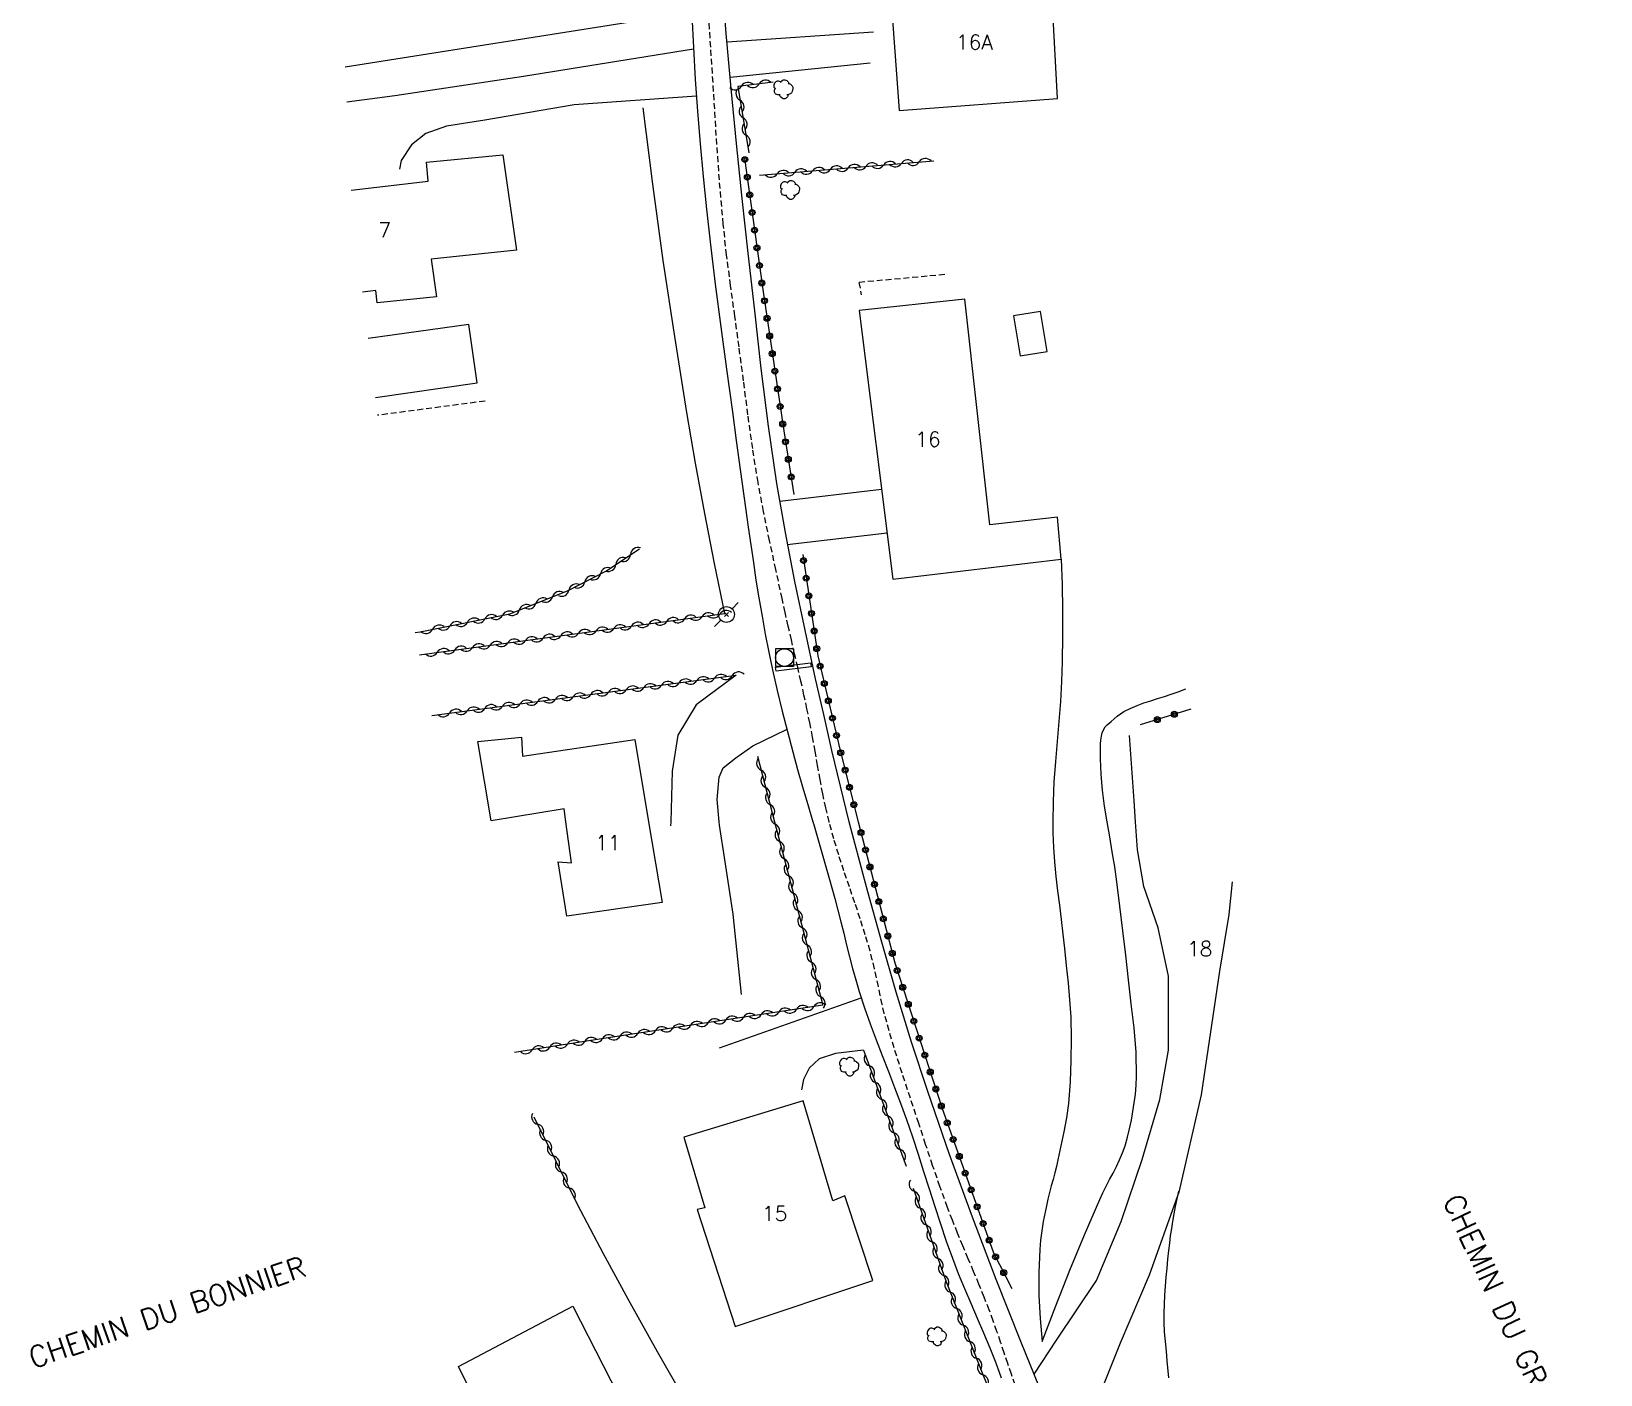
# Model space of a CAD drawing. Header units: millimetres. Extents: x 157000 to 158000, y 155000 to 156000.
# Drawn here: x 157043.8 to 157175.9, y 155624.5 to 155737.5 of the extents above; entities that cross this region are included whole.
import ezdxf
from ezdxf.enums import TextEntityAlignment as Align

# ---------------------------------------------------------------- set-up
doc = ezdxf.new("R2010")
doc.units = ezdxf.units.MM
doc.linetypes.add('DASHED', pattern=[0.75, 0.5, -0.25])
doc.layers.get('0').update_dxf_attribs({"linetype": 'CONTINUOUS'})
for name, color, linetype in [('W0001', 6, 'DASHED'), ('W0008', 7, 'CONTINUOUS'), ('W0017', 7, 'CONTINUOUS'), ('W0101', 7, 'CONTINUOUS'), ('W0104', 1, 'CONTINUOUS'), ('W0112', 1, 'DASHED'), ('W0211', 2, 'CONTINUOUS'), ('W0214', 2, 'CONTINUOUS'), ('W0300', 7, 'CONTINUOUS'), ('W0310', 3, 'CONTINUOUS'), ('W0323', 7, 'CONTINUOUS'), ('W0402', 7, 'CONTINUOUS'), ('W0420', 7, 'CONTINUOUS'), ('W0473', 7, 'CONTINUOUS'), ('W0515', 5, 'CONTINUOUS'), ('W0989', 7, 'CONTINUOUS'), ('W0991', 7, 'CONTINUOUS')]:
    doc.layers.add(name, color=color, linetype=linetype)
doc.styles.get("Standard").update_dxf_attribs({"font": 'romans.shx', "width": 0.85})

# ---------------------------------------------------------------- blocks, each defined once
blk = doc.blocks.new('T420')
for p, q in [((0.75, 0.75), (-0.75, 0.75)), ((-0.75, 0.75), (-0.75, -0.75)), ((0.75, 0.75), (0.75, -0.75)), ((0.75, -0.75), (-0.75, -0.75))]:
    blk.add_line(p, q)
blk.add_ellipse((0, 0), major_axis=(-0.53, 0.53), ratio=1, start_param=3.926991, end_param=10.210176)
blk = doc.blocks.new('T300')
for p, q in [((-0.8, 0.51), (-0.86, 0.34)), ((-0.86, 0.34), (-0.86, 0.17)), ((-0.86, 0.17), (-0.74, 0.06)), ((-0.69, 0.63), (-0.8, 0.51)), ((-0.8, -0.06), (-0.74, 0.06)), ((-0.74, 0.06), (-0.69, 0.11)), ((-0.57, 0.69), (-0.69, 0.63)), ((-0.46, 0.69), (-0.57, 0.69)), ((-0.29, 0.63), (-0.46, 0.69)), ((-0.29, 0.63), (-0.17, 0.74)), ((-0.23, 0.57), (-0.29, 0.63)), ((-0.17, 0.74), (-0.06, 0.8)), ((-0.06, 0.8), (0.06, 0.8)), ((0.06, 0.8), (0.23, 0.74)), ((0.23, 0.74), (0.34, 0.63)), ((0.34, 0.63), (0.4, 0.51)), ((0.46, 0.46), (0.34, 0.46)), ((0.4, 0.51), (0.4, 0.46)), ((0.57, 0.4), (0.46, 0.46)), ((0.57, 0.4), (0.69, 0.29)), ((0.69, 0.29), (0.74, 0.17)), ((0.74, 0.06), (0.69, -0.17)), ((0.74, 0.17), (0.74, 0.06)), ((-0.8, -0.17), (-0.8, -0.06)), ((-0.8, -0.23), (-0.8, -0.17)), ((-0.74, -0.34), (-0.8, -0.23)), ((-0.69, -0.4), (-0.74, -0.34)), ((-0.51, -0.46), (-0.69, -0.4)), ((-0.4, -0.46), (-0.51, -0.46)), ((-0.4, -0.46), (-0.34, -0.46)), ((-0.34, -0.46), (-0.34, -0.4)), ((-0.34, -0.51), (-0.34, -0.46)), ((-0.29, -0.63), (-0.34, -0.51)), ((-0.17, -0.74), (-0.29, -0.63)), ((-0.06, -0.8), (-0.17, -0.74)), ((0.06, -0.8), (-0.06, -0.8)), ((0.17, -0.74), (0.06, -0.8)), ((0.23, -0.69), (0.17, -0.74)), ((0.29, -0.46), (0.23, -0.46)), ((0.29, -0.63), (0.23, -0.69)), ((0.46, -0.4), (0.29, -0.46)), ((0.34, -0.51), (0.29, -0.63)), ((0.34, -0.51), (0.34, -0.46)), ((0.57, -0.34), (0.46, -0.4)), ((0.63, -0.29), (0.57, -0.34)), ((0.69, -0.17), (0.63, -0.29))]:
    blk.add_line(p, q)
blk = doc.blocks.new('T473')
for p, q in [((-0.166667, 0.166667), (0.166667, -0.166667)), ((-0.166667, -0.166667), (0.166667, 0.166667)), ((0.500001, 0.500001), (1.000002, 1.000002)), ((-1.000002, -1.000002), (-0.500001, -0.500001))]:
    blk.add_line(p, q)
blk.add_ellipse((0, 0), major_axis=(0.471405, 0.471405), ratio=1, start_param=5.4977871438, end_param=11.780972451)
blk = doc.blocks.new('t310o')
at = {"color": 0, "linetype": 'Continuous'}
for centre, start, end in [((-0.5, 0.38), 216.8699, 323.1304), ((0.5, -0.37), 36.8699, 143.1303)]:
    blk.add_arc(centre, 0.625, start, end, dxfattribs=at)
blk = doc.blocks.new('t323o')
at = {"color": 0, "linetype": 'Continuous'}
for radius in [0.25, 0.15]:
    blk.add_circle((0, 0), radius, dxfattribs=at)

msp = doc.modelspace()

# ---------------------------------------------------------------- linework, layer by layer
at = {"layer": 'W0001'}
for points in [[(157110.96, 155671), (157110.67, 155672.18), (157110.42, 155673.37), (157110.19, 155674.56), (157109.98, 155675.75), (157109.77, 155676.95), (157109.56, 155678.14), (157109.33, 155679.33), (157109.09, 155680.52), (157108.84, 155681.68), (157108.58, 155682.84), (157108.32, 155684), (157108.05, 155685.16), (157107.78, 155686.32), (157107.51, 155687.48), (157107.25, 155688.64), (157107, 155689.8), (157106.47, 155692.24), (157105.94, 155694.68), (157105.43, 155697.13), (157104.97, 155699.58), (157104.52, 155702.43), (157104.12, 155705.28), (157103.75, 155708.14), (157103.37, 155710.99), (157103.02, 155713.57), (157102.66, 155716.15), (157102.33, 155718.73), (157102.04, 155721.32), (157101.72, 155725.04), (157101.46, 155728.77), (157101.23, 155732.5), (157100.99, 155736.23), (157100.75, 155739.58)], [(157126.62, 155623.61), (157126.31, 155624.51), (157126, 155625.41), (157125.69, 155626.31), (157125.39, 155627.21), (157125.08, 155628.11), (157124.76, 155629.01), (157124.43, 155629.91), (157124.01, 155630.99), (157123.57, 155632.08), (157123.12, 155633.15), (157122.67, 155634.23), (157122.21, 155635.3), (157121.77, 155636.38), (157121.33, 155637.46), (157120.91, 155638.55), (157120.28, 155640.31), (157119.67, 155642.08), (157119.08, 155643.85), (157118.5, 155645.62), (157117.8, 155647.74), (157117.1, 155649.86), (157116.42, 155651.98), (157115.8, 155654.13), (157115.6, 155654.87), (157115.43, 155655.62), (157115.26, 155656.38), (157115.1, 155657.13), (157114.94, 155657.88), (157114.77, 155658.64), (157114.59, 155659.39), (157114.4, 155660.13), (157114, 155661.49), (157113.57, 155662.85), (157113.12, 155664.19), (157112.66, 155665.53), (157112.2, 155666.88), (157111.76, 155668.23), (157111.34, 155669.58), (157110.97, 155670.95), (157110.96, 155670.96), (157110.96, 155670.98), (157110.96, 155670.99), (157110.96, 155671)]]:
    msp.add_lwpolyline(points, dxfattribs=at)
at = {"layer": 'W0008'}
for points in [[(157112.65, 155671), (157111.91, 155674), (157111.19, 155677.02), (157110.5, 155680.03), (157109.82, 155683.05), (157108.93, 155687.14), (157108.07, 155691.24), (157107.28, 155695.35), (157106.56, 155699.48), (157105.85, 155704.31), (157105.24, 155709.16), (157104.69, 155714.01), (157104.15, 155718.87), (157103.64, 155723.49), (157103.15, 155728.12), (157102.7, 155732.75), (157102.29, 155737.38), (157101.94, 155741.69)], [(157099.39, 155738.89), (157099.53, 155736.2), (157099.69, 155733.51), (157099.88, 155730.83), (157100.1, 155728.08), (157100.35, 155725.33), (157100.63, 155722.58), (157100.93, 155719.84), (157101.36, 155716.26), (157101.83, 155712.68), (157102.32, 155709.11), (157102.81, 155705.53), (157103.14, 155703.1), (157103.47, 155700.67), (157103.8, 155698.24), (157104.15, 155695.81), (157104.36, 155694.32), (157104.58, 155692.83), (157104.8, 155691.34), (157105.04, 155689.86), (157105.31, 155688.33), (157105.58, 155686.81), (157105.88, 155685.3), (157106.19, 155683.79), (157106.59, 155682.05), (157107, 155680.33), (157107.44, 155678.61), (157107.89, 155676.89), (157108.3, 155675.42), (157108.72, 155673.94), (157109.16, 155672.47), (157109.59, 155671)], [(157109.59, 155671), (157109.6, 155670.97), (157109.61, 155670.93), (157109.62, 155670.9), (157109.63, 155670.87), (157110.08, 155669.29), (157110.54, 155667.72), (157110.99, 155666.14), (157111.43, 155664.56), (157111.69, 155663.58), (157111.94, 155662.6), (157112.18, 155661.62), (157112.42, 155660.63), (157112.66, 155659.65), (157112.92, 155658.67), (157113.19, 155657.69), (157113.48, 155656.72), (157113.93, 155655.36), (157114.41, 155654), (157114.91, 155652.66), (157115.43, 155651.32), (157115.95, 155649.99), (157116.47, 155648.65), (157116.97, 155647.31), (157117.46, 155645.96), (157117.96, 155644.5), (157118.44, 155643.04), (157118.91, 155641.57), (157119.38, 155640.1), (157119.85, 155638.63), (157120.32, 155637.17), (157120.82, 155635.71), (157121.34, 155634.26), (157121.83, 155632.99), (157122.34, 155631.73), (157122.88, 155630.48), (157123.42, 155629.23), (157123.95, 155627.99), (157124.48, 155626.73), (157124.98, 155625.47), (157125.45, 155624.19)], [(157129.4, 155621.6), (157127.08, 155627.26), (157125.02, 155632.48), (157123.02, 155637.73), (157121.09, 155643), (157119.26, 155648.3), (157117.9, 155652.47), (157116.61, 155656.67), (157115.38, 155660.88), (157114.2, 155665.1), (157113.81, 155666.57), (157113.42, 155668.05), (157113.03, 155669.52), (157112.65, 155671)]]:
    msp.add_lwpolyline(points, dxfattribs=at)
at = {"layer": 'W0017'}
for points in [[(157114.69, 155737.47), (157102.36, 155736.64)], [(157070.37, 155731.62), (157074.4, 155732.15), (157085.24, 155733.79), (157099.55, 155736.08)], [(157114.42, 155734.88), (157102.63, 155733.67)], [(157099.79, 155732.1), (157089.5, 155731.36), (157081.97, 155730.06), (157078.74, 155729.58), (157077, 155728.95), (157075.8, 155728), (157074.94, 155726.67), (157074.78, 155725.94)], [(157106.8, 155697.99), (157115.37, 155699.01)], [(157107.43, 155694.35), (157115.83, 155695.33)], [(157103.14, 155683.34), (157099.75, 155680.85), (157098.21, 155678.29), (157097.74, 155675.26), (157097.62, 155671)], [(157101.69, 155671), (157101.53, 155672.88), (157101.71, 155674.77), (157102.05, 155675.54), (157103.11, 155676.38), (157104.52, 155677.39), (157107.37, 155678.78)], [(157136.74, 155671), (157136.63, 155672.78), (157136.25, 155678.26)], [(157097.62, 155671), (157097.61, 155670.67)], [(157103.57, 155656.46), (157102.88, 155663.23), (157102.21, 155667.65), (157101.72, 155670.73), (157101.69, 155671)], [(157128.21, 155624.52), (157130.1, 155627.36), (157133.45, 155632.4), (157135.55, 155637.37), (157137.3, 155642.58), (157138.8, 155647.64), (157139.51, 155651.79), (157139.51, 155658), (157138.65, 155662.08), (157137.44, 155665.56), (157136.92, 155668.64), (157136.74, 155671)], [(157144.89, 155665.96), (157144.6, 155663.2), (157143.82, 155658.43), (157142.28, 155648.01), (157140.38, 155639.84), (157137.9, 155632.84), (157135.46, 155627.11), (157133.71, 155622.77), (157131.71, 155616.28)], [(157101.74, 155651.97), (157113.64, 155656.2)], [(157113.86, 155651.77), (157111.49, 155651.5), (157110.12, 155651.04), (157109.28, 155650.28), (157108.79, 155649.32), (157108.64, 155648.43)]]:
    msp.add_lwpolyline(points, dxfattribs=at)
at = {"layer": 'W0101'}
for points in [[(157129.62, 155742.39), (157116.07, 155741.61), (157116.85, 155730.89), (157130.17, 155731.89)], [(157113.49, 155714.06), (157116.33, 155691.42), (157130.5, 155693.13), (157130.17, 155696.66), (157124.49, 155696.02), (157122.39, 155715)], [(157098.72, 155644.45), (157100.49, 155638.51), (157099.84, 155638.37), (157103.05, 155628.53), (157114.63, 155632.39), (157112.29, 155639.51), (157111.27, 155639.09), (157108.76, 155647.53)], [(157089.37, 155630.24), (157097.05, 155615.24), (157089.84, 155611.51), (157085.43, 155620.53), (157082.7, 155619.24), (157079.75, 155625.15)]]:
    msp.add_lwpolyline(points, close=True, dxfattribs=at)
for points in [[(157070.73, 155724.17), (157077.22, 155724.94), (157077.06, 155726.55), (157083.49, 155727.16)], [(157083.49, 155727.16), (157084.63, 155719.13), (157077.45, 155718.37), (157077.91, 155715.2), (157072.9, 155714.69), (157072.79, 155715.73), (157071.67, 155715.58)], [(157088.79, 155671), (157088.66, 155672.1), (157082.52, 155671.1), (157081.38, 155677.77), (157085.07, 155678.14), (157085.16, 155676.53), (157094.61, 155677.94)], [(157094.61, 155677.94), (157095.76, 155671)], [(157095.76, 155671), (157096.91, 155664.21), (157088.87, 155663.05), (157088.14, 155667.64), (157089.28, 155667.55), (157088.79, 155671)]]:
    msp.add_lwpolyline(points, dxfattribs=at)
at = {"layer": 'W0104'}
msp.add_lwpolyline([(157126.48, 155713.59), (157127.03, 155710.22), (157129.31, 155710.59), (157128.76, 155713.96)], close=True, dxfattribs=at)
at = {"layer": 'W0112'}
for points in [[(157120.69, 155717.07), (157113.46, 155716.41), (157113.66, 155715.37)], [(157081.99, 155706.42), (157072.95, 155705.23)]]:
    msp.add_lwpolyline(points, dxfattribs=at)
at = {"layer": 'W0211'}
for points in [[(157134.35, 155671), (157134.14, 155672.33), (157133.97, 155673.66), (157133.86, 155675), (157133.81, 155676.35), (157133.8, 155676.66), (157133.79, 155676.96), (157133.79, 155677.27), (157133.79, 155677.58), (157133.82, 155677.89), (157133.87, 155678.21), (157133.95, 155678.51), (157134.07, 155678.81), (157134.19, 155679), (157134.35, 155679.17), (157134.53, 155679.31), (157134.69, 155679.45), (157134.94, 155679.68), (157135.2, 155679.89), (157135.47, 155680.1), (157135.76, 155680.28), (157136.3, 155680.55), (157136.87, 155680.79), (157137.44, 155681.01), (157138.02, 155681.2), (157138.6, 155681.38), (157139.18, 155681.55), (157139.75, 155681.74), (157140.33, 155681.94), (157140.99, 155682.19)], [(157128.88, 155627.25), (157130.03, 155630.27), (157131.23, 155633.27), (157132.46, 155636.25), (157133.73, 155639.22), (157133.99, 155639.78), (157134.27, 155640.34), (157134.56, 155640.89), (157134.85, 155641.44), (157135.14, 155642), (157135.41, 155642.56), (157135.65, 155643.14), (157135.86, 155643.73), (157136.06, 155644.45), (157136.25, 155645.17), (157136.4, 155645.89), (157136.53, 155646.62), (157136.64, 155647.35), (157136.73, 155648.09), (157136.79, 155648.83), (157136.83, 155649.57), (157136.81, 155651.62), (157136.64, 155653.66), (157136.39, 155655.69), (157136.15, 155657.71), (157135.93, 155659.77), (157135.69, 155661.84), (157135.43, 155663.9), (157135.17, 155665.96), (157134.99, 155667.22), (157134.79, 155668.48), (157134.57, 155669.74), (157134.35, 155671)], [(157139.54, 155624.21), (157139.42, 155625.63), (157139.34, 155626.45), (157139.26, 155627.26), (157139.19, 155628.08), (157139.16, 155628.89), (157139.17, 155629.65), (157139.19, 155630.41), (157139.22, 155631.16), (157139.27, 155631.92), (157139.33, 155632.67), (157139.4, 155633.42), (157139.47, 155634.18), (157139.55, 155634.93), (157139.62, 155635.54), (157139.7, 155636.15), (157139.79, 155636.76), (157139.89, 155637.37), (157140, 155638), (157140.12, 155638.63), (157140.25, 155639.27), (157140.39, 155639.9)]]:
    msp.add_lwpolyline(points, dxfattribs=at)
at = {"layer": 'W0214'}
for points in [[(157130.5, 155693.13), (157130.57, 155690.98), (157130.61, 155688.82), (157130.61, 155686.66), (157130.58, 155684.5), (157130.52, 155682.81), (157130.42, 155681.13), (157130.28, 155679.44), (157130.14, 155677.76), (157130, 155676.07), (157129.88, 155674.38), (157129.8, 155672.69), (157129.78, 155671)], [(157129.78, 155671), (157129.78, 155670.77), (157129.78, 155670.54), (157129.78, 155670.31), (157129.79, 155670.08), (157129.84, 155668.85), (157129.92, 155667.63), (157130.04, 155666.41), (157130.18, 155665.2), (157130.34, 155663.98), (157130.49, 155662.77), (157130.63, 155661.56), (157130.76, 155660.34), (157130.91, 155658.9), (157131.07, 155657.46), (157131.2, 155656.02), (157131.29, 155654.57), (157131.32, 155652.75), (157131.31, 155650.93), (157131.24, 155649.11), (157131.09, 155647.3), (157130.93, 155646.1), (157130.71, 155644.91), (157130.46, 155643.73), (157130.2, 155642.55), (157130.08, 155642), (157129.94, 155641.45), (157129.8, 155640.9), (157129.65, 155640.35), (157129.51, 155639.8), (157129.37, 155639.25), (157129.25, 155638.69), (157129.13, 155638.14), (157128.98, 155637.36), (157128.85, 155636.58), (157128.74, 155635.8), (157128.68, 155635.01), (157128.6, 155633.07), (157128.61, 155631.12), (157128.71, 155629.18), (157128.88, 155627.25)]]:
    msp.add_lwpolyline(points, dxfattribs=at)
at = {"layer": 'W0300'}
for points in [[(157070.22, 155734.55), (157096.17, 155738.65)], [(157102.17, 155688.53), (157101.3, 155692.75), (157100.49, 155696.97), (157099.71, 155701.21), (157098.99, 155705.45), (157097.96, 155711.85), (157097, 155718.26), (157096.11, 155724.68), (157095.3, 155731.11)], [(157089.75, 155638.83), (157091.94, 155634.67), (157094.18, 155630.53), (157096.47, 155626.42), (157098.82, 155622.34)]]:
    msp.add_lwpolyline(points, dxfattribs=at)
at = {"layer": 'W0310'}
for points in [[(157106.25, 155733.28), (157103.26, 155732.91), (157104.21, 155727.32)], [(157105.09, 155725.43), (157119.78, 155726.66)], [(157076.1, 155686.94), (157076.52, 155686.99), (157084.09, 155688.52), (157088.94, 155690.45), (157092.17, 155692.12), (157094.99, 155694)], [(157076.48, 155685.07), (157102.17, 155688.53)], [(157077.52, 155679.96), (157103.14, 155683.34)], [(157104.93, 155676.52), (157106.35, 155671)], [(157106.35, 155671), (157110.42, 155655.56), (157090.89, 155652.61), (157084.47, 155651.58)], [(157113.86, 155651.77), (157117.45, 155642.01)], [(157086.11, 155646.17), (157089.75, 155638.83)], [(157118.03, 155640.17), (157120.77, 155632.36), (157123.94, 155624.34), (157125.39, 155620.87), (157125.53, 155619.03), (157125.22, 155617.49), (157124.12, 155616.18)]]:
    msp.add_lwpolyline(points, dxfattribs=at)
at = {"layer": 'W0323'}
for points in [[(157103.84, 155726.88), (157105.39, 155715.63), (157107.13, 155703.93), (157107.99, 155698.56)], [(157108.73, 155693.5), (157110, 155684.97), (157111.86, 155677.12), (157113.41, 155671)], [(157141.39, 155680.5), (157137.15, 155679.16)], [(157113.41, 155671), (157116.48, 155659.14), (157120.44, 155646.97), (157124.8, 155634.71), (157126.33, 155631.71)]]:
    msp.add_lwpolyline(points, dxfattribs=at)
at = {"layer": 'W0402'}
msp.add_lwpolyline([(157109.44, 155684.06), (157106.49, 155683.7), (157106.45, 155684.03), (157109.4, 155684.39)], close=True, dxfattribs=at)
at = {"layer": 'W0515'}
for points in [[(157080.62, 155712.88), (157072.15, 155711.68)], [(157072.76, 155706.74), (157081.32, 155707.95), (157080.62, 155712.88)]]:
    msp.add_lwpolyline(points, dxfattribs=at)

# ---------------------------------------------------------------- block references
at = {"layer": 'W0300'}
for p in [(157107.16, 155732.67), (157107.72, 155724.2), (157112.7, 155650.4), (157120.07, 155627.68)]:
    msp.add_blockref('T300', p, dxfattribs=at)
at = {"layer": 'W0310'}
for p, rotation in [((157103.58, 155732.95), 187.1208138127861), ((157103.45, 155731.75), 279.6871080744428), ((157105.07, 155733.13), 187.1208138127861), ((157103.71, 155730.27), 279.6871080744428), ((157103.96, 155728.8), 279.6871080744428), ((157106.58, 155725.55), 4.776732226232728), ((157108.07, 155725.68), 4.776732226232728), ((157109.57, 155725.8), 4.776732226232728), ((157111.06, 155725.93), 4.776732226232728), ((157112.56, 155726.05), 4.776732226232728), ((157114.05, 155726.18), 4.776732226232728), ((157115.55, 155726.3), 4.776732226232728), ((157117.04, 155726.43), 4.776732226232728), ((157118.54, 155726.55), 4.776732226232728), ((157094.25, 155693.51), 33.74208377619188), ((157093, 155692.67), 33.74208377619188), ((157090.39, 155691.2), 27.30686813205292), ((157091.72, 155691.89), 27.30686813205292), ((157087.67, 155689.94), 21.76523788457975), ((157089.06, 155690.51), 27.30686813205292), ((157083.46, 155688.39), 11.37876231374331), ((157084.88, 155688.83), 21.76523788457975), ((157086.28, 155689.39), 21.76523788457975), ((157101.75, 155688.48), 7.668498606774568), ((157077.57, 155687.21), 11.37876231374331), ((157079.04, 155687.5), 11.37876231374331), ((157080.51, 155687.8), 11.37876231374331), ((157081.99, 155688.09), 11.37876231374331), ((157091.34, 155687.08), 7.668498606774568), ((157092.83, 155687.28), 7.668498606774568), ((157094.32, 155687.48), 7.668498606774568), ((157095.8, 155687.68), 7.668498606774568), ((157097.29, 155687.88), 7.668498606774568), ((157098.78, 155688.08), 7.668498606774568), ((157100.26, 155688.28), 7.668498606774568), ((157082.43, 155685.87), 7.668498606774568), ((157083.91, 155686.07), 7.668498606774568), ((157085.4, 155686.27), 7.668498606774568), ((157086.88, 155686.47), 7.668498606774568), ((157088.37, 155686.67), 7.668498606774568), ((157089.86, 155686.88), 7.668498606774568), ((157077.97, 155685.27), 7.668498606774568), ((157079.45, 155685.47), 7.668498606774568), ((157080.94, 155685.67), 7.668498606774568), ((157101.32, 155683.1), 7.518806941989404), ((157102.8, 155683.3), 7.518806941989404), ((157090.91, 155681.73), 7.518806941989404), ((157092.39, 155681.92), 7.518806941989404), ((157093.88, 155682.12), 7.518806941989404), ((157095.37, 155682.31), 7.518806941989404), ((157096.85, 155682.51), 7.518806941989404), ((157098.34, 155682.71), 7.518806941989404), ((157099.83, 155682.9), 7.518806941989404), ((157081.98, 155680.55), 7.518806941989404), ((157083.47, 155680.74), 7.518806941989404), ((157084.96, 155680.94), 7.518806941989404), ((157086.44, 155681.14), 7.518806941989404), ((157087.93, 155681.33), 7.518806941989404), ((157089.42, 155681.53), 7.518806941989404), ((157079.01, 155680.16), 7.518806941989404), ((157080.5, 155680.35), 7.518806941989404), ((157105.23, 155675.36), 284.4627711510258), ((157105.6, 155673.9), 284.4627711510258), ((157105.98, 155672.45), 284.4627711510258), ((157106.41, 155670.8), 284.7401931387519), ((157106.79, 155669.35), 284.7401931387519), ((157107.17, 155667.9), 284.7401931387519), ((157107.55, 155666.45), 284.7401931387519), ((157107.93, 155665), 284.7401931387519), ((157108.31, 155663.55), 284.7401931387519), ((157108.7, 155662.09), 284.7401931387519), ((157109.08, 155660.64), 284.7401931387519), ((157109.46, 155659.19), 284.7401931387519), ((157109.84, 155657.74), 284.7401931387519), ((157110.22, 155656.29), 284.7401931387519), ((157109.68, 155655.45), 188.6076518556661), ((157100.78, 155654.1), 188.6076518556661), ((157102.26, 155654.33), 188.6076518556661), ((157103.75, 155654.55), 188.6076518556661), ((157105.23, 155654.78), 188.6076518556661), ((157106.71, 155655), 188.6076518556661), ((157108.2, 155655.23), 188.6076518556661), ((157091.88, 155652.76), 188.6076518556661), ((157093.37, 155652.98), 188.6076518556661), ((157094.85, 155653.2), 188.6076518556661), ((157096.33, 155653.43), 188.6076518556661), ((157097.81, 155653.65), 188.6076518556661), ((157099.3, 155653.88), 188.6076518556661), ((157085.96, 155651.82), 189.0739736514244), ((157087.44, 155652.05), 189.0739736514244), ((157088.92, 155652.29), 189.0739736514244), ((157090.4, 155652.53), 189.0739736514244), ((157114.34, 155650.46), 290.1954638621982), ((157114.86, 155649.05), 290.1954638621982), ((157115.38, 155647.64), 290.1954638621982), ((157086.42, 155645.55), 296.3737014797748), ((157115.89, 155646.24), 290.1954638621982), ((157087.09, 155644.2), 296.3737014797748), ((157116.41, 155644.83), 290.1954638621982), ((157087.75, 155642.86), 296.3737014797748), ((157116.93, 155643.42), 290.1954638621982), ((157088.42, 155641.52), 296.3737014797748), ((157089.08, 155640.17), 296.3737014797748), ((157118.12, 155639.9), 289.3387032409464), ((157118.62, 155638.48), 289.3387032409464), ((157119.11, 155637.07), 289.3387032409464), ((157119.61, 155635.65), 289.3387032409464), ((157120.11, 155634.24), 289.3387032409464), ((157120.6, 155632.82), 289.3387032409464), ((157121.14, 155631.42), 291.613846439678), ((157121.69, 155630.03), 291.613846439678), ((157122.24, 155628.63), 291.613846439678), ((157122.8, 155627.24), 291.613846439678), ((157123.35, 155625.84), 291.613846439678), ((157123.9, 155624.45), 291.613846439678)]:
    msp.add_blockref('t310o', p, dxfattribs=dict(at, rotation=rotation))
at = {"layer": 'W0323'}
for p, rotation in [((157103.86, 155726.76), 277.8436485692291), ((157104.07, 155725.27), 277.8436485692291), ((157104.27, 155723.79), 277.8436485692291), ((157104.47, 155722.3), 277.8436485692291), ((157104.68, 155720.81), 277.8436485692291), ((157104.88, 155719.33), 277.8436485692291), ((157105.09, 155717.84), 277.8436485692291), ((157105.29, 155716.36), 277.8436485692291), ((157105.51, 155714.87), 278.4503587053354), ((157105.73, 155713.39), 278.4503587053354), ((157105.95, 155711.9), 278.4503587053354), ((157106.17, 155710.42), 278.4503587053354), ((157106.39, 155708.94), 278.4503587053354), ((157106.61, 155707.45), 278.4503587053354), ((157106.83, 155705.97), 278.4503587053354), ((157107.05, 155704.49), 278.4503587053354), ((157107.28, 155703), 279.1041081936211), ((157107.52, 155701.52), 279.1041081936211), ((157107.76, 155700.04), 279.1041081936211), ((157108.8, 155693), 278.5060074307785), ((157109.02, 155691.52), 278.5060074307785), ((157109.25, 155690.03), 278.5060074307785), ((157109.47, 155688.55), 278.5060074307785), ((157109.69, 155687.07), 278.5060074307785), ((157109.91, 155685.58), 278.5060074307785), ((157110.2, 155684.11), 283.2821098990742), ((157110.55, 155682.65), 283.2821098990742), ((157110.89, 155681.19), 283.2821098990742), ((157111.24, 155679.73), 283.2821098990742), ((157138.58, 155679.61), 197.5059363303399), ((157140.01, 155680.06), 197.5059363303399), ((157111.58, 155678.27), 283.2821098990742), ((157111.93, 155676.82), 284.2506095526352), ((157112.3, 155675.36), 284.2506095526352), ((157112.67, 155673.91), 284.2506095526352), ((157113.04, 155672.45), 284.2506095526352), ((157113.64, 155670.1), 284.4997538198937), ((157114.02, 155668.65), 284.4997538198937), ((157114.39, 155667.2), 284.4997538198937), ((157114.77, 155665.74), 284.4997538198937), ((157115.14, 155664.29), 284.4997538198937), ((157115.52, 155662.84), 284.4997538198937), ((157115.9, 155661.39), 284.4997538198937), ((157116.27, 155659.93), 284.4997538198937), ((157116.69, 155658.49), 288.0244870687906), ((157117.15, 155657.07), 288.0244870687906), ((157117.62, 155655.64), 288.0244870687906), ((157118.08, 155654.22), 288.0244870687906), ((157118.54, 155652.79), 288.0244870687906), ((157119.01, 155651.36), 288.0244870687906), ((157119.47, 155649.94), 288.0244870687906), ((157119.94, 155648.51), 288.0244870687906), ((157120.4, 155647.08), 288.0244870687906), ((157120.9, 155645.67), 289.5806838256349), ((157121.4, 155644.26), 289.5806838256349), ((157121.91, 155642.84), 289.5806838256349), ((157122.41, 155641.43), 289.5806838256349), ((157122.91, 155640.02), 289.5806838256349), ((157123.41, 155638.6), 289.5806838256349), ((157123.92, 155637.19), 289.5806838256349), ((157124.42, 155635.78), 289.5806838256349), ((157124.97, 155634.38), 297.014151982342), ((157125.65, 155633.05), 297.014151982342)]:
    msp.add_blockref('t323o', p, dxfattribs=dict(at, rotation=rotation))
at = {"layer": 'W0420'}
msp.add_blockref('T420', (157107.2, 155684.83), dxfattribs=at)
at = {"layer": 'W0473'}
msp.add_blockref('T473', (157102.31, 155688.46), dxfattribs=at)

# ---------------------------------------------------------------- texts
at = {"layer": 'W0989'}
for s, rotation, p in [('CHEMIN DU GRAND BOIS', 294.7353, (157162.58, 155639.13)), ('CHEMIN DU BONNIER', 18.7392, (157043.95, 155624.97))]:
    msp.add_text(s, height=1.75, rotation=rotation, dxfattribs=at).set_placement(p)
at = {"layer": 'W0991'}
for s, p in [('16A', (157123.18, 155736.64)), ('7', (157073.54, 155720.82)), ('16', (157119.27, 155703.21)), ('11', (157092.34, 155669.25)), ('18', (157142.15, 155660.32)), ('15', (157106.37, 155638.03))]:
    msp.add_text(s, height=1.25, dxfattribs=at).set_placement(p, align=Align.MIDDLE_CENTER)

doc.saveas('drawing.dxf')
